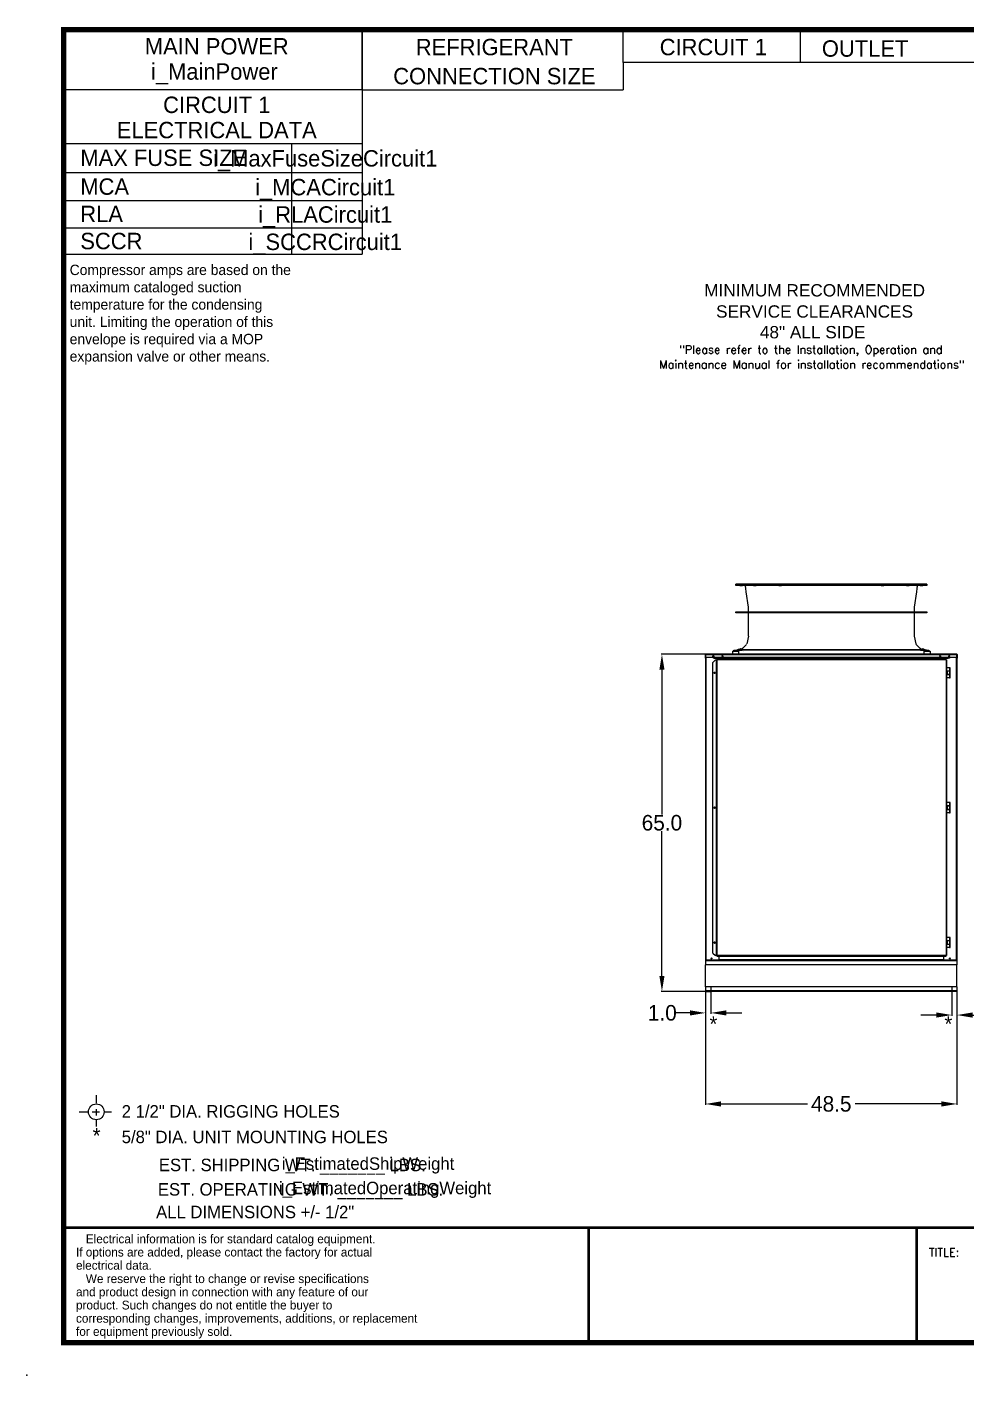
# Model space of a CAD drawing. Header units: inches. Extents: x 2530 to 2947, y -286 to -23.
# Drawn here: x 2530.4 to 2711.5, y -286.4 to -26.5 of the extents above; entities that cross this region are included whole.
import ezdxf
from ezdxf.enums import TextEntityAlignment as Align

# ---------------------------------------------------------------- set-up
doc = ezdxf.new("R2010")
doc.units = ezdxf.units.IN
doc.header["$MEASUREMENT"] = 0
doc.header["$PDSIZE"] = -1
doc.layers.add('C1E', color=7, linetype='Continuous')
doc.layers.add('C1RC', color=7, linetype='Continuous')
doc.styles.add('dimentions', font='arial.ttf')
doc.styles.add('SIMPLEX', font='SIMPLEX')
doc.dimstyles.get("Standard").update_dxf_attribs({"dimtxt": 3, "dimasz": 3, "dimexe": 0.18, "dimexo": 0.0625, "dimgap": 0.09, "dimtad": 0, "dimtih": 1, "dimtoh": 1, "dimdec": 1, "dimzin": 0, "dimdsep": 46, "dimtxsty": 'Standard', "dimcen": 0.09, "dimadec": 0, "dimazin": 0, "dimtfac": 1, "dimtdec": 1, "dimtofl": 0, "dimtmove": 0, "dimatfit": 3, "dimfxl": 1, "dimtolj": 1, "dimtzin": 0, "dimarcsym": 0})

# ---------------------------------------------------------------- blocks, each defined once
blk = doc.blocks.new('*D3')
at = {"color": 0, "lineweight": -2}
for p, q in [((2661.28, -212.49), (2661.28, -234.29)), ((2709.78, -212.49), (2709.78, -234.29)), ((2664.28, -234.11), (2680.94, -234.11)), ((2706.78, -234.11), (2690.12, -234.11))]:
    blk.add_line(p, q, dxfattribs=at)
at = {"color": 0}
for points in [[(2664.28, -233.61), (2664.28, -234.61), (2661.28, -234.11)], [(2706.78, -233.61), (2706.78, -234.61), (2709.78, -234.11)]]:
    blk.add_solid(points, dxfattribs=at)
at = {"layer": 'Defpoints', "color": 0}
for p in [(2661.28, -212.42), (2709.78, -212.42), (2709.78, -234.11)]:
    blk.add_point(p, dxfattribs=at)
at = {"color": 0, "insert": (2685.53, -234.11), "char_height": 3, "attachment_point": 5}
blk.add_mtext('\\A1;48.5', dxfattribs=at)
blk = doc.blocks.new('*D4')
at = {"color": 0, "lineweight": -2}
for p, q in [((2661.22, -147.42), (2652.69, -147.42)), ((2652.87, -150.42), (2652.87, -178.33)), ((2652.87, -209.42), (2652.87, -181.51)), ((2685.47, -212.42), (2652.69, -212.42))]:
    blk.add_line(p, q, dxfattribs=at)
at = {"color": 0}
for points in [[(2652.37, -150.42), (2653.37, -150.42), (2652.87, -147.42)], [(2652.37, -209.42), (2653.37, -209.42), (2652.87, -212.42)]]:
    blk.add_solid(points, dxfattribs=at)
at = {"layer": 'Defpoints', "color": 0}
for p in [(2652.87, -147.42), (2661.28, -147.42), (2685.53, -212.42)]:
    blk.add_point(p, dxfattribs=at)
at = {"color": 0, "insert": (2652.87, -179.92), "char_height": 3, "attachment_point": 5}
blk.add_mtext('\\A1;65.0', dxfattribs=at)
blk = doc.blocks.new('*D6')
at = {"color": 0, "lineweight": -2}
for p, q in [((2661.28, -212.38), (2661.28, -216.74)), ((2662.28, -213.49), (2662.28, -216.74)), ((2658.28, -216.56), (2655.28, -216.56)), ((2665.28, -216.56), (2668.28, -216.56))]:
    blk.add_line(p, q, dxfattribs=at)
at = {"color": 0}
for points in [[(2658.28, -216.06), (2658.28, -217.06), (2661.28, -216.56)], [(2665.28, -216.06), (2665.28, -217.06), (2662.28, -216.56)]]:
    blk.add_solid(points, dxfattribs=at)
at = {"layer": 'Defpoints', "color": 0}
for p in [(2661.28, -212.32), (2662.28, -213.42), (2661.28, -216.56)]:
    blk.add_point(p, dxfattribs=at)
at = {"color": 0, "insert": (2652.94, -216.56), "char_height": 3, "attachment_point": 5}
blk.add_mtext('\\A1;1.0', dxfattribs=at)
blk = doc.blocks.new('*D7')
at = {"color": 0, "lineweight": -2}
for p, q in [((2709.78, -212.55), (2709.78, -217.15)), ((2708.78, -213.49), (2708.78, -217.15)), ((2705.78, -216.97), (2702.78, -216.97)), ((2712.78, -216.97), (2715.78, -216.97))]:
    blk.add_line(p, q, dxfattribs=at)
at = {"color": 0}
for points in [[(2705.78, -216.47), (2705.78, -217.47), (2708.78, -216.97)], [(2712.78, -216.47), (2712.78, -217.47), (2709.78, -216.97)]]:
    blk.add_solid(points, dxfattribs=at)
at = {"layer": 'Defpoints', "color": 0}
for p in [(2709.78, -212.49), (2708.78, -213.42), (2709.78, -216.97)]:
    blk.add_point(p, dxfattribs=at)
at = {"color": 0, "insert": (2718.12, -216.97), "char_height": 3, "attachment_point": 5}
blk.add_mtext('\\A1;1.0', dxfattribs=at)

msp = doc.modelspace()

# ---------------------------------------------------------------- linework, layer by layer
at = {"color": 7, "linetype": 'Continuous', "lineweight": 25}
for p, q in [((2667.14, -134.15), (2667.14, -133.92)), ((2698.56, -133.92), (2667.14, -133.92)), ((2667.79, -134.15), (2667.14, -134.15)), ((2698.56, -134.15), (2667.14, -134.15)), ((2668.84, -134.16), (2668.6, -134.16)), ((2669.06, -134.76), (2669, -134.3)), ((2669.13, -135.39), (2669.04, -134.76)), ((2703.95, -133.92), (2698.56, -133.92)), ((2703.95, -134.15), (2698.56, -134.15)), ((2702.05, -134.76), (2701.96, -135.39)), ((2702.09, -134.3), (2702.03, -134.76)), ((2702.49, -134.16), (2702.25, -134.16)), ((2703.95, -134.15), (2703.3, -134.15)), ((2703.95, -133.92), (2703.95, -134.15)), ((2669.54, -138.34), (2669.13, -135.39)), ((2701.96, -135.39), (2701.55, -138.34)), ((2667.14, -139.25), (2701.51, -139.22)), ((2667.14, -139.46), (2667.14, -139.25)), ((2701.51, -139.48), (2667.14, -139.46)), ((2669.58, -139.22), (2669.58, -138.89)), ((2669.58, -143.94), (2669.58, -139.48)), ((2701.51, -138.89), (2701.51, -139.22)), ((2701.51, -139.22), (2703.95, -139.25)), ((2703.95, -139.46), (2701.51, -139.48)), ((2701.51, -139.48), (2701.51, -143.94)), ((2703.95, -139.25), (2703.95, -139.46)), ((2669.58, -143.94), (2669.25, -145.38)), ((2701.51, -143.94), (2701.84, -145.38)), ((2701.84, -145.38), (2701.88, -145.55)), ((2666.45, -146.83), (2666.45, -147.42)), ((2666.45, -146.83), (2667.63, -146.83)), ((2667.63, -147.42), (2666.45, -147.42)), ((2666.74, -146.6), (2666.82, -146.6)), ((2666.74, -146.78), (2666.74, -146.61)), ((2666.76, -146.78), (2666.76, -146.61)), ((2666.82, -146.6), (2667.47, -146.59)), ((2667.47, -146.61), (2667.47, -146.53)), ((2667.47, -146.53), (2668.21, -146.53)), ((2667.47, -146.61), (2667.48, -146.61)), ((2667.48, -146.61), (2667.54, -146.61)), ((2667.63, -146.83), (2667.63, -147.42)), ((2703.46, -147.42), (2667.63, -147.42)), ((2667.67, -146.53), (2667.67, -146.49)), ((2667.67, -146.49), (2668.07, -146.49)), ((2667.83, -146.4), (2667.83, -146.4)), ((2668.07, -146.49), (2668.14, -146.49)), ((2668.42, -146.34), (2668.14, -146.49)), ((2668.14, -146.49), (2668.14, -146.53)), ((2668.21, -146.53), (2668.34, -146.53)), ((2668.34, -146.53), (2668.34, -146.6)), ((2702.75, -146.56), (2668.34, -146.56)), ((2668.34, -146.59), (2702.75, -146.59)), ((2668.76, -146.01), (2668.42, -146.34)), ((2668.51, -146.83), (2668.51, -146.83)), ((2668.74, -146.01), (2669.21, -145.55)), ((2701.88, -145.55), (2702.35, -146.01)), ((2702.67, -146.34), (2702.33, -146.01)), ((2702.95, -146.49), (2702.67, -146.34)), ((2702.75, -146.6), (2702.75, -146.53)), ((2702.75, -146.53), (2703.49, -146.53)), ((2702.95, -146.53), (2702.95, -146.49)), ((2702.95, -146.49), (2703.35, -146.49)), ((2703.09, -146.41), (2703.09, -146.4)), ((2703.1, -146.4), (2703.1, -146.41)), ((2703.15, -146.41), (2703.15, -146.4)), ((2703.17, -146.4), (2703.17, -146.41)), ((2703.25, -146.41), (2703.25, -146.4)), ((2703.28, -146.41), (2703.27, -146.4)), ((2703.27, -146.4), (2703.27, -146.41)), ((2703.28, -146.41), (2703.28, -146.4)), ((2703.28, -146.4), (2703.28, -146.4)), ((2703.28, -146.4), (2703.28, -146.41)), ((2703.35, -146.49), (2703.42, -146.49)), ((2703.42, -146.49), (2703.42, -146.53)), ((2703.46, -147.42), (2703.46, -146.83)), ((2703.46, -146.83), (2704.64, -146.83)), ((2704.64, -147.42), (2703.46, -147.42)), ((2703.49, -146.53), (2703.62, -146.53)), ((2703.55, -146.61), (2703.61, -146.61)), ((2703.61, -146.61), (2703.61, -146.61)), ((2703.62, -146.53), (2703.62, -146.61)), ((2703.62, -146.59), (2704.27, -146.6)), ((2704.27, -146.6), (2704.35, -146.6)), ((2704.33, -146.78), (2704.33, -146.61)), ((2704.35, -146.6), (2704.35, -146.61)), ((2704.35, -146.61), (2704.35, -146.78)), ((2704.64, -146.83), (2704.64, -147.42))]:
    msp.add_line(p, q, dxfattribs=at)
at = {"color": 7, "linetype": 'Continuous', "lineweight": 15}
for p, q in [((2661.28, -147.5), (2661.2, -147.5)), ((2661.2, -147.5), (2661.2, -148.17)), ((2709.78, -147.42), (2661.28, -147.42)), ((2661.28, -147.5), (2661.28, -147.42)), ((2709.78, -147.5), (2661.28, -147.5)), ((2661.28, -148.04), (2661.28, -147.5)), ((2661.28, -147.5), (2661.28, -148.17)), ((2662.72, -148.04), (2661.28, -148.04)), ((2661.28, -148.04), (2661.28, -206.42)), ((2661.36, -148.04), (2661.36, -206.42)), ((2662.72, -148.04), (2662.72, -148.08)), ((2662.72, -148.04), (2708.34, -148.04)), ((2662.72, -148.04), (2662.72, -148.04)), ((2708.34, -148.04), (2662.72, -148.04)), ((2662.72, -148.08), (2662.72, -148.15)), ((2662.97, -148.09), (2662.72, -148.08)), ((2662.97, -148.09), (2662.97, -148.16)), ((2662.97, -148.09), (2708.09, -148.09)), ((2708.34, -148.08), (2708.09, -148.09)), ((2708.09, -148.09), (2708.09, -148.16)), ((2708.34, -148.08), (2708.34, -148.04)), ((2708.34, -148.04), (2708.34, -148.04)), ((2709.78, -148.04), (2708.34, -148.04)), ((2708.34, -148.08), (2708.34, -148.15)), ((2709.7, -206.42), (2709.7, -148.04)), ((2709.78, -147.5), (2709.78, -147.42)), ((2709.78, -148.04), (2709.78, -147.5)), ((2709.78, -148.17), (2709.78, -147.5)), ((2709.78, -147.5), (2709.86, -147.5)), ((2709.78, -148.04), (2709.78, -206.42)), ((2709.86, -148.17), (2709.86, -147.5)), ((2661.2, -148.17), (2661.28, -148.17)), ((2663.18, -148.48), (2662.68, -148.98)), ((2662.68, -205.02), (2662.68, -148.98)), ((2662.97, -148.16), (2662.72, -148.15)), ((2662.97, -148.16), (2708.09, -148.16)), ((2663.18, -148.48), (2663.42, -148.48)), ((2663.49, -148.48), (2663.42, -148.48)), ((2663.42, -148.48), (2663.42, -205.52)), ((2663.42, -205.52), (2663.42, -148.48)), ((2663.42, -148.48), (2663.42, -148.48)), ((2707.68, -148.41), (2663.49, -148.41)), ((2663.49, -148.41), (2663.49, -148.48)), ((2707.68, -148.48), (2663.49, -148.48)), ((2663.49, -148.48), (2663.49, -205.52)), ((2663.83, -148.16), (2663.83, -148.41)), ((2707.23, -148.41), (2707.23, -148.16)), ((2707.68, -148.48), (2707.68, -148.41)), ((2707.68, -148.48), (2707.68, -205.52)), ((2707.76, -148.48), (2707.68, -148.48)), ((2707.76, -148.48), (2707.76, -205.52)), ((2708.36, -150.03), (2707.76, -150.03)), ((2708.36, -150.66), (2707.76, -150.66)), ((2707.85, -150.69), (2707.85, -151.32)), ((2707.98, -150.69), (2707.85, -150.69)), ((2707.98, -151.32), (2707.98, -150.69)), ((2708.36, -150.69), (2707.98, -150.69)), ((2708.01, -150.69), (2708.01, -150.66)), ((2708.34, -148.15), (2708.09, -148.16)), ((2708.32, -150.66), (2708.32, -150.69)), ((2708.36, -150.03), (2708.36, -150.66)), ((2708.48, -150.03), (2708.36, -150.03)), ((2708.36, -150.66), (2708.48, -150.66)), ((2708.36, -150.69), (2708.36, -151.32)), ((2708.48, -150.69), (2708.36, -150.69)), ((2708.48, -150.66), (2708.48, -150.03)), ((2708.48, -151.32), (2708.48, -150.69)), ((2709.86, -148.17), (2709.78, -148.17)), ((2708.36, -151.34), (2707.76, -151.34)), ((2708.36, -151.97), (2707.76, -151.97)), ((2707.85, -151.32), (2707.98, -151.32)), ((2707.98, -151.32), (2708.36, -151.32)), ((2708.01, -151.34), (2708.01, -151.32)), ((2708.32, -151.32), (2708.32, -151.34)), ((2708.36, -151.32), (2708.48, -151.32)), ((2708.36, -151.34), (2708.36, -151.97)), ((2708.48, -151.34), (2708.36, -151.34)), ((2708.36, -151.97), (2708.48, -151.97)), ((2708.48, -151.97), (2708.48, -151.34)), ((2708.36, -176.03), (2707.76, -176.03)), ((2708.36, -176.66), (2707.76, -176.66)), ((2707.85, -176.69), (2707.85, -177.32)), ((2707.98, -176.69), (2707.85, -176.69)), ((2707.98, -177.32), (2707.98, -176.69)), ((2708.36, -176.69), (2707.98, -176.69)), ((2708.01, -176.69), (2708.01, -176.66)), ((2708.32, -176.66), (2708.32, -176.69)), ((2708.36, -176.03), (2708.36, -176.66)), ((2708.48, -176.03), (2708.36, -176.03)), ((2708.36, -176.66), (2708.48, -176.66)), ((2708.36, -176.69), (2708.36, -177.32)), ((2708.48, -176.69), (2708.36, -176.69)), ((2708.48, -176.66), (2708.48, -176.03)), ((2708.48, -177.32), (2708.48, -176.69)), ((2708.36, -177.34), (2707.76, -177.34)), ((2708.36, -177.97), (2707.76, -177.97)), ((2707.85, -177.32), (2707.98, -177.32)), ((2707.98, -177.32), (2708.36, -177.32)), ((2708.01, -177.34), (2708.01, -177.32)), ((2708.32, -177.32), (2708.32, -177.34)), ((2708.36, -177.32), (2708.48, -177.32)), ((2708.36, -177.34), (2708.36, -177.97)), ((2708.48, -177.34), (2708.36, -177.34)), ((2708.36, -177.97), (2708.48, -177.97)), ((2708.48, -177.97), (2708.48, -177.34)), ((2708.36, -202.03), (2707.76, -202.03)), ((2708.36, -202.66), (2707.76, -202.66)), ((2707.85, -202.69), (2707.85, -203.32)), ((2707.98, -202.69), (2707.85, -202.69)), ((2707.98, -203.32), (2707.98, -202.69)), ((2708.36, -202.69), (2707.98, -202.69)), ((2708.01, -202.69), (2708.01, -202.66)), ((2708.32, -202.66), (2708.32, -202.69)), ((2708.36, -202.03), (2708.36, -202.66)), ((2708.48, -202.03), (2708.36, -202.03)), ((2708.36, -202.66), (2708.48, -202.66)), ((2708.36, -202.69), (2708.36, -203.32)), ((2708.48, -202.69), (2708.36, -202.69)), ((2708.48, -202.66), (2708.48, -202.03)), ((2708.48, -203.32), (2708.48, -202.69)), ((2662.68, -205.02), (2663.18, -205.52)), ((2708.36, -203.34), (2707.76, -203.34)), ((2708.36, -203.97), (2707.76, -203.97)), ((2707.85, -203.32), (2707.98, -203.32)), ((2707.98, -203.32), (2708.36, -203.32)), ((2708.01, -203.34), (2708.01, -203.32)), ((2708.32, -203.32), (2708.32, -203.34)), ((2708.36, -203.32), (2708.48, -203.32)), ((2708.36, -203.34), (2708.36, -203.97)), ((2708.48, -203.34), (2708.36, -203.34)), ((2708.36, -203.97), (2708.48, -203.97)), ((2708.48, -203.97), (2708.48, -203.34)), ((2661.36, -206.42), (2661.28, -206.42)), ((2661.28, -206.42), (2661.28, -206.53)), ((2661.28, -206.53), (2661.28, -207.3)), ((2709.78, -206.53), (2661.28, -206.53)), ((2709.78, -207.3), (2661.28, -207.3)), ((2661.28, -211.55), (2661.28, -207.3)), ((2663.83, -206.42), (2661.36, -206.42)), ((2663.42, -205.52), (2663.18, -205.52)), ((2663.49, -205.52), (2663.42, -205.52)), ((2663.42, -205.52), (2663.42, -205.52)), ((2707.68, -205.52), (2663.49, -205.52)), ((2663.49, -205.52), (2663.49, -205.59)), ((2663.49, -205.59), (2707.68, -205.59)), ((2663.83, -205.59), (2663.83, -206.42)), ((2707.23, -206.35), (2663.83, -206.35)), ((2707.23, -206.42), (2663.83, -206.42)), ((2707.23, -206.42), (2707.23, -205.59)), ((2709.7, -206.42), (2707.23, -206.42)), ((2707.76, -205.52), (2707.68, -205.52)), ((2707.68, -205.59), (2707.68, -205.52)), ((2709.78, -206.42), (2709.7, -206.42)), ((2709.78, -206.42), (2709.78, -206.53)), ((2709.78, -206.53), (2709.78, -207.3)), ((2709.78, -211.55), (2709.78, -207.3)), ((2709.78, -211.55), (2661.28, -211.55)), ((2661.28, -211.55), (2661.28, -212.32)), ((2661.28, -212.32), (2661.28, -212.42)), ((2709.78, -212.32), (2661.28, -212.32)), ((2709.78, -212.42), (2661.28, -212.42)), ((2671.28, -212.42), (2661.28, -212.42)), ((2709.78, -211.55), (2709.78, -212.32)), ((2709.78, -212.32), (2709.78, -212.42))]:
    msp.add_line(p, q, dxfattribs=at)
at = {"color": 7}
for p, q in [((2661.28, -212.42), (2662.28, -212.42)), ((2662.28, -211.42), (2662.28, -213.42)), ((2708.78, -211.42), (2708.78, -213.42))]:
    msp.add_line(p, q, dxfattribs=at)
at = {"color": 7, "lineweight": 25}
for p, q in [((2543.76, -232.39), (2543.76, -233.99)), ((2540.45, -235.63), (2542.07, -235.63)), ((2543, -235.63), (2544.37, -235.63)), ((2543.76, -235.11), (2543.76, -236.32)), ((2545.3, -235.63), (2546.68, -235.63)), ((2543.76, -237.18), (2543.76, -238.44)), ((2638.72, -280.13), (2638.72, -257.98)), ((2702, -280.13), (2702, -257.98))]:
    msp.add_line(p, q, dxfattribs=at)
for points, const_width in [([(2537.47, -280.13), (2942.47, -280.13), (2942.47, -27), (2537.47, -27), (2537.47, -280.13)], 1.01), ([(2639.32, -257.98), (2537.47, -257.98)], 0.506), ([(2942.47, -257.98), (2638.72, -257.98), (2638.72, -280.13)], 0.506), ([(2702, -257.98), (2702, -280.13)], 0.506)]:
    msp.add_lwpolyline(points, dxfattribs=dict(at, const_width=const_width))
at = {"color": 7, "linetype": 'Continuous', "lineweight": 15}
for centre, radius in [((2662.78, -147.8), 0.0995), ((2664.53, -147.8), 0.0995), ((2706.53, -147.8), 0.0995), ((2708.28, -147.8), 0.0995), ((2663.04, -151), 0.156), ((2663.04, -177), 0.156), ((2663.04, -203), 0.156), ((2662.41, -206.05), 0.0995), ((2708.41, -206.05), 0.0995)]:
    msp.add_circle(centre, radius, dxfattribs=at)
at = {"color": 7, "lineweight": 25}
msp.add_circle((2543.76, -235.63), 1.52, dxfattribs=at)
at = {"color": 7, "linetype": 'Continuous', "lineweight": 25}
for centre, radius, start, end in [((2665.64, -138.89), 3.94, 0, 8.0002), ((2705.45, -138.89), 3.94, 171.9998, 180), ((2667.9, -146.7), 0.316, 111.9486, 137.4745), ((2667.9, -146.7), 0.316, 42.5255, 68.0156), ((2704.29, -146.78), 0.0591, 270, 359)]:
    msp.add_arc(centre, radius, start, end, dxfattribs=at)
at = {"color": 7, "linetype": 'Continuous', "lineweight": 15}
for centre, radius, start, end in [((2661.28, -147.5), 0.0757, 90, 180), ((2661.28, -147.5), 0.001, 90, 180), ((2709.78, -147.5), 0.0757, 0, 90), ((2709.78, -147.5), 0.001, 0, 90)]:
    msp.add_arc(centre, radius, start, end, dxfattribs=at)
at = {"color": 7, "linetype": 'Continuous', "lineweight": 25}
for points, knots in [([(2668.6, -134.16), (2668.56, -134.16), (2668.46, -134.16), (2668.33, -134.16), (2668.2, -134.16), (2668.09, -134.16), (2667.99, -134.16), (2667.9, -134.16), (2667.84, -134.16), (2667.8, -134.15), (2667.79, -134.15), (2667.79, -134.15), (2667.79, -134.15)], [0, 0, 0, 0, 0.107042, 0.217187, 0.324229, 0.434374, 0.541414, 0.651557, 0.758592, 0.868733, 0.975764, 1, 1, 1, 1]), ([(2667.91, -134.15), (2667.92, -134.15), (2667.92, -134.15), (2667.97, -134.15), (2668.03, -134.15), (2668.11, -134.16), (2668.2, -134.16), (2668.28, -134.16), (2668.35, -134.16), (2668.4, -134.16), (2668.42, -134.16), (2668.43, -134.16), (2668.42, -134.16), (2668.37, -134.16), (2668.31, -134.16), (2668.23, -134.16), (2668.14, -134.15), (2668.05, -134.15), (2667.98, -134.15), (2667.93, -134.15), (2667.91, -134.15), (2667.91, -134.15), (2667.91, -134.15)], [0, 0, 0, 0, 0.053685, 0.107368, 0.161055, 0.214742, 0.268432, 0.322121, 0.375809, 0.429494, 0.483179, 0.5, 0.553685, 0.607369, 0.661055, 0.714742, 0.768431, 0.822121, 0.875809, 0.929494, 0.983179, 1, 1, 1, 1]), ([(2668.84, -134.16), (2668.86, -134.17), (2668.89, -134.17), (2668.94, -134.2), (2668.98, -134.24), (2668.99, -134.27), (2668.99, -134.3), (2669, -134.3)], [0, 0, 0, 0, 0.237768, 0.475541, 0.713069, 0.950081, 1, 1, 1, 1]), ([(2670.58, -134.15), (2670.57, -134.15), (2670.55, -134.15), (2670.56, -134.15), (2670.6, -134.15), (2670.66, -134.16), (2670.74, -134.16), (2670.83, -134.16), (2670.92, -134.16), (2670.99, -134.16), (2671.03, -134.16), (2671.06, -134.16), (2671.07, -134.16), (2671.06, -134.16), (2671.03, -134.16), (2670.96, -134.16), (2670.89, -134.15), (2670.8, -134.15), (2670.71, -134.15), (2670.64, -134.15), (2670.6, -134.15), (2670.58, -134.15), (2670.58, -134.15)], [0, 0, 0, 0, 0.053684, 0.107369, 0.161054, 0.214742, 0.268431, 0.32212, 0.375808, 0.429494, 0.483178, 0.5, 0.553684, 0.607369, 0.661055, 0.714742, 0.768431, 0.82212, 0.875808, 0.929494, 0.983179, 1, 1, 1, 1]), ([(2675.52, -134.15), (2675.5, -134.15), (2675.47, -134.15), (2675.44, -134.15), (2675.45, -134.15), (2675.48, -134.16), (2675.54, -134.16), (2675.62, -134.16), (2675.7, -134.16), (2675.79, -134.16), (2675.85, -134.16), (2675.9, -134.16), (2675.94, -134.16), (2675.96, -134.16), (2675.96, -134.16), (2675.92, -134.16), (2675.86, -134.15), (2675.79, -134.15), (2675.7, -134.15), (2675.61, -134.15), (2675.56, -134.15), (2675.53, -134.15), (2675.52, -134.15)], [0, 0, 0, 0, 0.053685, 0.107369, 0.161054, 0.214742, 0.268431, 0.32212, 0.375808, 0.429494, 0.483179, 0.5, 0.553684, 0.607369, 0.661054, 0.714742, 0.768431, 0.82212, 0.875808, 0.929494, 0.983179, 1, 1, 1, 1]), ([(2695.49, -134.15), (2695.46, -134.15), (2695.4, -134.15), (2695.32, -134.15), (2695.24, -134.15), (2695.17, -134.16), (2695.14, -134.16), (2695.13, -134.16), (2695.15, -134.16), (2695.19, -134.16), (2695.25, -134.16), (2695.31, -134.16), (2695.37, -134.16), (2695.46, -134.16), (2695.54, -134.16), (2695.6, -134.16), (2695.64, -134.15), (2695.65, -134.15), (2695.63, -134.15), (2695.58, -134.15), (2695.53, -134.15), (2695.49, -134.15), (2695.49, -134.15)], [0, 0, 0, 0, 0.053684, 0.107369, 0.161054, 0.214742, 0.268431, 0.32212, 0.375808, 0.429494, 0.483178, 0.5, 0.553684, 0.607369, 0.661055, 0.714742, 0.768431, 0.82212, 0.875808, 0.929494, 0.983179, 1, 1, 1, 1]), ([(2700.46, -134.15), (2700.43, -134.15), (2700.39, -134.15), (2700.3, -134.15), (2700.22, -134.15), (2700.14, -134.16), (2700.07, -134.16), (2700.03, -134.16), (2700.02, -134.16), (2700.03, -134.16), (2700.06, -134.16), (2700.11, -134.16), (2700.16, -134.16), (2700.25, -134.16), (2700.33, -134.16), (2700.42, -134.16), (2700.48, -134.15), (2700.52, -134.15), (2700.54, -134.15), (2700.52, -134.15), (2700.49, -134.15), (2700.46, -134.15), (2700.46, -134.15)], [0, 0, 0, 0, 0.053685, 0.107369, 0.161054, 0.214742, 0.268431, 0.32212, 0.375808, 0.429494, 0.483179, 0.5, 0.553684, 0.607369, 0.661054, 0.714742, 0.768431, 0.82212, 0.875808, 0.929494, 0.983179, 1, 1, 1, 1]), ([(2702.09, -134.3), (2702.1, -134.28), (2702.11, -134.25), (2702.14, -134.2), (2702.19, -134.17), (2702.22, -134.16), (2702.25, -134.16), (2702.25, -134.16)], [0, 0, 0, 0, 0.236553, 0.473094, 0.709954, 0.947343, 1, 1, 1, 1]), ([(2703.3, -134.15), (2703.3, -134.15), (2703.3, -134.15), (2703.27, -134.16), (2703.22, -134.16), (2703.14, -134.16), (2703.05, -134.16), (2702.94, -134.16), (2702.82, -134.16), (2702.69, -134.16), (2702.57, -134.16), (2702.51, -134.16), (2702.49, -134.16)], [0, 0, 0, 0, 0.085907, 0.192945, 0.303087, 0.410126, 0.520268, 0.62731, 0.737455, 0.844501, 0.954651, 1, 1, 1, 1]), ([(2703.16, -134.15), (2703.14, -134.15), (2703.12, -134.15), (2703.05, -134.15), (2702.96, -134.15), (2702.88, -134.16), (2702.79, -134.16), (2702.73, -134.16), (2702.68, -134.16), (2702.66, -134.16), (2702.67, -134.16), (2702.69, -134.16), (2702.73, -134.16), (2702.8, -134.16), (2702.88, -134.16), (2702.97, -134.16), (2703.05, -134.15), (2703.12, -134.15), (2703.16, -134.15), (2703.18, -134.15), (2703.17, -134.15), (2703.16, -134.15), (2703.16, -134.15)], [0, 0, 0, 0, 0.053684, 0.107369, 0.161054, 0.214742, 0.268431, 0.32212, 0.375808, 0.429494, 0.483179, 0.5, 0.553684, 0.607368, 0.661054, 0.714742, 0.768431, 0.82212, 0.875808, 0.929494, 0.983178, 1, 1, 1, 1]), ([(2666.74, -146.61), (2666.74, -146.6), (2666.74, -146.6), (2666.74, -146.6), (2666.74, -146.6)], [0, 0, 0, 0, 0.999997, 1, 1, 1, 1]), ([(2666.74, -146.61), (2666.74, -146.61), (2666.74, -146.61), (2666.75, -146.61), (2666.75, -146.61), (2666.76, -146.61)], [0, 0, 0, 0, 0.5, 0.5, 1, 1, 1, 1]), ([(2666.74, -146.78), (2666.75, -146.78), (2666.75, -146.79), (2666.75, -146.8), (2666.76, -146.81), (2666.77, -146.82), (2666.78, -146.83), (2666.79, -146.83), (2666.8, -146.83), (2666.8, -146.83)], [0, 0, 0, 0, 0.25, 0.25, 0.5, 0.5, 0.75, 0.75, 1, 1, 1, 1]), ([(2666.82, -146.83), (2666.81, -146.83), (2666.8, -146.83), (2666.78, -146.82), (2666.77, -146.8), (2666.76, -146.78), (2666.76, -146.78)], [0, 0, 0, 0, 0.250003, 0.500004, 0.750006, 1, 1, 1, 1]), ([(2667.54, -146.61), (2667.56, -146.61), (2667.59, -146.61), (2667.64, -146.61), (2667.65, -146.61), (2667.67, -146.61), (2667.68, -146.61), (2667.71, -146.61), (2667.73, -146.61), (2667.76, -146.61), (2667.77, -146.61), (2667.79, -146.61), (2667.8, -146.61), (2667.84, -146.61), (2667.86, -146.6), (2667.9, -146.6), (2667.91, -146.6), (2667.93, -146.6), (2667.94, -146.6), (2667.98, -146.6), (2668, -146.6), (2668.03, -146.6), (2668.05, -146.6), (2668.07, -146.6), (2668.08, -146.6), (2668.11, -146.6), (2668.13, -146.6), (2668.17, -146.6), (2668.19, -146.6), (2668.22, -146.6), (2668.24, -146.6), (2668.26, -146.6), (2668.28, -146.6), (2668.3, -146.6), (2668.31, -146.6), (2668.32, -146.6), (2668.33, -146.6), (2668.34, -146.6), (2668.34, -146.6), (2668.34, -146.6)], [0, 0, 0, 0, 0.125, 0.125, 0.15625, 0.15625, 0.1875, 0.1875, 0.25, 0.25, 0.28125, 0.28125, 0.3125, 0.3125, 0.375, 0.375, 0.40625, 0.40625, 0.4375, 0.4375, 0.5, 0.5, 0.53125, 0.53125, 0.5625, 0.5625, 0.625, 0.625, 0.6875, 0.6875, 0.75, 0.75, 0.8125, 0.8125, 0.875, 0.875, 0.9375, 0.9375, 1, 1, 1, 1]), ([(2667.79, -146.41), (2667.79, -146.41), (2667.79, -146.41), (2667.79, -146.41), (2667.79, -146.41), (2667.79, -146.41), (2667.8, -146.41), (2667.81, -146.4), (2667.81, -146.4)], [0, 0, 0, 0, 0.014816, 0.128804, 0.369196, 0.609467, 0.853324, 1, 1, 1, 1]), ([(2667.83, -146.4), (2667.82, -146.4), (2667.82, -146.4), (2667.82, -146.4), (2667.81, -146.4), (2667.81, -146.4), (2667.81, -146.4)], [0, 0, 0, 0, 0.327625, 0.645743, 0.962962, 1, 1, 1, 1]), ([(2667.83, -146.4), (2667.83, -146.4), (2667.83, -146.41), (2667.83, -146.41), (2667.84, -146.41), (2667.85, -146.41), (2667.86, -146.41), (2667.88, -146.41), (2667.89, -146.4), (2667.89, -146.4)], [0, 0, 0, 0, 0.095307, 0.250124, 0.40119, 0.547904, 0.692937, 0.839576, 1, 1, 1, 1]), ([(2667.92, -146.4), (2667.91, -146.4), (2667.91, -146.4), (2667.9, -146.4), (2667.89, -146.4), (2667.89, -146.4)], [0, 0, 0, 0, 0.5, 0.5, 1, 1, 1, 1]), ([(2667.92, -146.4), (2667.92, -146.4), (2667.93, -146.41), (2667.94, -146.41), (2667.96, -146.41), (2667.97, -146.41), (2667.98, -146.41), (2667.98, -146.41), (2667.98, -146.4), (2667.98, -146.4)], [0, 0, 0, 0, 0.154655, 0.309459, 0.460521, 0.607228, 0.75226, 0.898895, 1, 1, 1, 1]), ([(2668, -146.4), (2668, -146.4), (2667.99, -146.4), (2667.99, -146.4), (2667.98, -146.4), (2667.98, -146.4)], [0, 0, 0, 0, 0.336266, 0.673008, 1, 1, 1, 1]), ([(2667.98, -146.4), (2667.98, -146.4), (2667.98, -146.4), (2667.98, -146.4), (2667.98, -146.4)], [0, 0, 0, 0, 0.722606, 1, 1, 1, 1]), ([(2668, -146.4), (2668, -146.4), (2668.01, -146.41), (2668.02, -146.41), (2668.02, -146.41), (2668.02, -146.41), (2668.02, -146.41)], [0, 0, 0, 0, 0.310012, 0.620284, 0.923072, 1, 1, 1, 1]), ([(2702.76, -146.6), (2702.76, -146.6), (2702.76, -146.6), (2702.81, -146.6), (2702.91, -146.6), (2703.04, -146.6), (2703.19, -146.6), (2703.33, -146.61), (2703.43, -146.61), (2703.51, -146.61), (2703.53, -146.61), (2703.55, -146.61)], [0, 0, 0, 0, 0.08774, 0.218186, 0.348637, 0.479093, 0.609552, 0.740009, 0.870464, 0.911349, 1, 1, 1, 1]), ([(2702.96, -146.49), (2702.97, -146.48), (2702.99, -146.45), (2703.04, -146.42), (2703.06, -146.41), (2703.08, -146.41)], [0, 0, 0, 0, 0.351375, 0.742096, 1, 1, 1, 1]), ([(2703.07, -146.41), (2703.07, -146.41), (2703.07, -146.41), (2703.07, -146.41), (2703.08, -146.41), (2703.09, -146.41), (2703.1, -146.4), (2703.11, -146.4)], [0, 0, 0, 0, 0.0732586, 0.3003068, 0.5247839, 0.751732, 1, 1, 1, 1]), ([(2703.09, -146.4), (2703.09, -146.4), (2703.09, -146.4), (2703.1, -146.4), (2703.1, -146.4), (2703.1, -146.4)], [0, 0, 0, 0, 0.352869, 0.706243, 1, 1, 1, 1]), ([(2703.13, -146.4), (2703.13, -146.4), (2703.12, -146.4), (2703.12, -146.4), (2703.11, -146.4), (2703.11, -146.4), (2703.11, -146.4), (2703.11, -146.4)], [0, 0, 0, 0, 0.246496, 0.493367, 0.733073, 0.972083, 1, 1, 1, 1]), ([(2703.13, -146.4), (2703.13, -146.4), (2703.13, -146.41), (2703.14, -146.41), (2703.15, -146.41), (2703.16, -146.41), (2703.18, -146.41), (2703.19, -146.41), (2703.19, -146.4), (2703.2, -146.4)], [0, 0, 0, 0, 0.145992, 0.292129, 0.434742, 0.573234, 0.710145, 0.848574, 1, 1, 1, 1]), ([(2703.15, -146.4), (2703.14, -146.4), (2703.14, -146.41), (2703.13, -146.41), (2703.13, -146.41)], [0, 0, 0, 0, 0.874189, 1, 1, 1, 1]), ([(2703.15, -146.4), (2703.15, -146.4), (2703.16, -146.4), (2703.17, -146.4), (2703.17, -146.4), (2703.17, -146.4)], [0, 0, 0, 0, 0.5, 0.5, 1, 1, 1, 1]), ([(2703.19, -146.41), (2703.19, -146.41), (2703.18, -146.41), (2703.18, -146.4), (2703.17, -146.4)], [0, 0, 0, 0, 0.095383, 1, 1, 1, 1]), ([(2703.23, -146.4), (2703.22, -146.4), (2703.22, -146.4), (2703.21, -146.4), (2703.2, -146.4), (2703.2, -146.4), (2703.2, -146.4), (2703.2, -146.4)], [0, 0, 0, 0, 0.246483, 0.493347, 0.733061, 0.972099, 1, 1, 1, 1]), ([(2703.23, -146.4), (2703.23, -146.4), (2703.24, -146.41), (2703.25, -146.41), (2703.26, -146.41), (2703.27, -146.41), (2703.28, -146.41), (2703.28, -146.41), (2703.28, -146.41), (2703.28, -146.41)], [0, 0, 0, 0, 0.175487, 0.351146, 0.522558, 0.601245, 0.767206, 0.93307, 1, 1, 1, 1]), ([(2703.25, -146.4), (2703.25, -146.4), (2703.24, -146.41), (2703.24, -146.41), (2703.24, -146.41)], [0, 0, 0, 0, 0.874185, 1, 1, 1, 1]), ([(2703.25, -146.4), (2703.25, -146.4), (2703.25, -146.4), (2703.25, -146.4), (2703.26, -146.4), (2703.26, -146.4), (2703.27, -146.4), (2703.27, -146.4)], [0, 0, 0, 0, 0.2464974, 0.4933322, 0.7330389, 0.972083, 1, 1, 1, 1]), ([(2703.29, -146.4), (2703.28, -146.4), (2703.28, -146.4), (2703.28, -146.4), (2703.28, -146.4)], [0, 0, 0, 0, 0.4996563, 1, 1, 1, 1]), ([(2703.28, -146.4), (2703.28, -146.4), (2703.28, -146.4), (2703.28, -146.4), (2703.28, -146.4), (2703.28, -146.4)], [0, 0, 0, 0, 0.1143518, 0.9074961, 1, 1, 1, 1]), ([(2703.29, -146.4), (2703.29, -146.4), (2703.29, -146.41), (2703.3, -146.41), (2703.3, -146.41)], [0, 0, 0, 0, 0.874699, 1, 1, 1, 1]), ([(2703.3, -146.41), (2703.31, -146.41), (2703.34, -146.43), (2703.39, -146.45), (2703.41, -146.48), (2703.42, -146.49)], [0, 0, 0, 0, 0.327422, 0.724009, 1, 1, 1, 1]), ([(2703.62, -146.6), (2703.63, -146.6), (2703.67, -146.6), (2703.73, -146.6), (2703.79, -146.6), (2703.85, -146.6), (2703.89, -146.6), (2703.9, -146.6), (2703.9, -146.6), (2703.89, -146.6), (2703.86, -146.6), (2703.81, -146.6), (2703.75, -146.6), (2703.68, -146.6), (2703.64, -146.6), (2703.62, -146.6)], [0, 0, 0, 0, 0.056542, 0.140133, 0.223723, 0.307311, 0.390897, 0.474479, 0.500668, 0.584253, 0.667837, 0.751422, 0.835011, 0.918601, 1, 1, 1, 1]), ([(2704.27, -146.83), (2704.28, -146.83), (2704.28, -146.83), (2704.3, -146.83), (2704.3, -146.82), (2704.32, -146.81), (2704.32, -146.8), (2704.33, -146.79), (2704.33, -146.78), (2704.33, -146.78)], [0, 0, 0, 0, 0.25, 0.25, 0.5, 0.5, 0.75, 0.75, 1, 1, 1, 1]), ([(2704.33, -146.61), (2704.34, -146.61), (2704.34, -146.61), (2704.35, -146.61), (2704.35, -146.61), (2704.35, -146.61)], [0, 0, 0, 0, 0.5, 0.5, 1, 1, 1, 1])]:
    msp.add_open_spline(points, degree=3, knots=knots, dxfattribs=at)
for points in [[(2666.76, -146.78), (2666.75, -146.78), (2666.74, -146.78), (2666.74, -146.78)], [(2703.09, -146.4), (2703.08, -146.41), (2703.07, -146.41), (2703.07, -146.41)], [(2704.35, -146.78), (2704.35, -146.78), (2704.34, -146.78), (2704.33, -146.78)]]:
    msp.add_open_spline(points, degree=3, dxfattribs=at)
at = {"color": 7, "lineweight": 25}
msp.add_point((2530.39, -286.37), dxfattribs=at)
at = {"layer": 'C1E', "color": 7, "lineweight": 25}
for p, q in [((2595.02, -27), (2595.02, -70.29)), ((2595.02, -38.59), (2537.47, -38.59)), ((2595.02, -49.03), (2537.78, -49.03)), ((2581.39, -49.03), (2581.39, -70.29)), ((2537.77, -54.55), (2595.02, -54.55)), ((2537.64, -59.96), (2595.02, -59.96)), ((2537.37, -65.22), (2595.02, -65.22)), ((2537.38, -70.29), (2595.02, -70.29))]:
    msp.add_line(p, q, dxfattribs=at)
at = {"layer": 'C1RC', "color": 7, "lineweight": 25}
for p, q in [((2595.02, -38.59), (2595.02, -27)), ((2645.38, -33.34), (2645.38, -27)), ((2679.58, -33.34), (2679.58, -27)), ((2743.9, -33.34), (2645.38, -33.34)), ((2645.38, -33.34), (2645.38, -38.61)), ((2595.11, -38.6), (2645.38, -38.61))]:
    msp.add_line(p, q, dxfattribs=at)

# ---------------------------------------------------------------- texts
at = {"color": 7, "lineweight": 25}
for s, height, style, p in [('MINIMUM RECOMMENDED', 2.376, 'dimentions', (2661.03, -78.45)), ('SERVICE CLEARANCES', 2.376, 'dimentions', (2663.31, -82.53)), ('48" ALL SIDE ', 2.376, 'dimentions', (2671.76, -86.52)), ('TITLE:', 1.582, 'SIMPLEX', (2704.37, -263.51))]:
    msp.add_text(s, height=height, dxfattribs=dict(at, style=style)).set_placement(p)
at = {"color": 7, "lineweight": 25, "style": 'SIMPLEX'}
for s, p in [('"Please refer to the Installation, Operation and', (2681.6, -89.48)), ('Maintenance Manual for installation recommendations"', (2681.79, -92.34))]:
    msp.add_text(s, height=1.5777, dxfattribs=at).set_placement(p, align=Align.CENTER)
at = {"color": 7}
msp.add_text('*', height=2.89, dxfattribs=at).set_placement((2662.05, -220.12))
at = {"color": 7, "text_generation_flag": 2}
msp.add_text('*', height=2.89, dxfattribs=at).set_placement((2708.88, -220.12))
at = {"color": 7, "lineweight": 25}
for s, height, p in [('2 1/2" DIA. RIGGING HOLES', 2.4047, (2548.67, -236.74)), ('5/8" DIA. UNIT MOUNTING HOLES', 2.4047, (2548.67, -241.67)), ('   Electrical information is for standard catalog equipment.', 1.6969, (2539.85, -260.97)), ('If options are added, please contact the factory for actual', 1.6969, (2539.85, -263.52)), ('electrical data.', 1.6969, (2539.85, -266.06)), ('   We reserve the right to change or revise specifications', 1.6969, (2539.85, -268.64)), ('and product design in connection with any feature of our', 1.6969, (2539.85, -271.19)), ('product. Such changes do not entitle the buyer to', 1.6969, (2539.85, -273.73)), ('corresponding changes, improvements, additions, or replacement ', 1.6969, (2539.85, -276.28)), ('for equipment previously sold.', 1.6969, (2539.85, -278.82))]:
    msp.add_text(s, height=height, dxfattribs=at).set_placement(p)
for s, height, p in [('*', 2.96, (2543.82, -241.71)), ('i_EstimatedShipWeight', 2.4074, (2596.18, -246.81)), ('EST. SHIPPING WT. _______ LBS.', 2.4047, (2581.57, -247.07)), ('EST. OPERATING WT. _______ LBS.', 2.4047, (2583.17, -251.78)), ('i_EstimatedOperatingWeight', 2.4047, (2599.48, -251.51)), ('ALL DIMENSIONS +/- 1/2"', 2.4047, (2574.41, -256.14))]:
    msp.add_text(s, height=height, dxfattribs=at).set_placement(p, align=Align.CENTER)
at = {"color": 7, "insert": (2537.89, -72.32), "char_height": 2, "attachment_point": 1}
msp.add_mtext_dynamic_manual_height_columns(' Compressor amps are based on the \\P maximum cataloged suction \\P temperature for the condensing \\P unit. Limiting the operation of this \\P envelope is required via a MOP \\P expansion valve or other means.', width=65.7633, gutter_width=144.43, heights=[29.63], dxfattribs=at)
at = {"layer": 'C1E', "color": 7, "lineweight": 25}
for s, height, p in [('MAIN POWER', 3.164, (2567, -31.8)), ('i_MainPower', 3.1641, (2566.54, -36.67)), ('CIRCUIT 1', 3.164, (2567, -43.08)), ('ELECTRICAL DATA', 3.1641, (2567, -47.95)), ('i_MaxFuseSizeCircuit1', 3.1641, (2587.92, -53.4)), ('i_MCACircuit1', 3.1641, (2587.92, -58.95)), ('i_RLACircuit1', 3.1641, (2587.92, -64.23)), ('i_SCCRCircuit1', 3.1641, (2587.92, -69.5))]:
    msp.add_text(s, height=height, dxfattribs=at).set_placement(p, align=Align.CENTER)
for s, height, p in [('MAX FUSE SIZE', 3.1641, (2540.68, -53.29)), ('MCA', 3.164, (2540.68, -58.85)), ('RLA', 3.164, (2540.68, -64.12)), ('SCCR', 3.164, (2540.68, -69.34))]:
    msp.add_text(s, height=height, dxfattribs=at).set_placement(p)
at = {"layer": 'C1RC', "color": 7, "lineweight": 25}
for s, height, p in [('REFRIGERANT', 3.1641, (2620.55, -31.95)), ('CIRCUIT 1', 3.164, (2662.78, -31.95)), ('CONNECTION SIZE', 3.1641, (2620.55, -37.55))]:
    msp.add_text(s, height=height, dxfattribs=at).set_placement(p, align=Align.CENTER)
msp.add_text('OUTLET', height=3.164, dxfattribs=at).set_placement((2683.72, -33.18), align=Align.BOTTOM_LEFT)

# ---------------------------------------------------------------- dimensions: what is measured, and where the dimension line sits
at = {"color": 7}
dim = msp.add_linear_dim(base=(2652.87, -147.42), p1=(2685.53, -212.42), p2=(2661.28, -147.42), angle=90, dimstyle='Standard', override={"dimrnd": 0}, dxfattribs=at)
dim.commit()
dim.dimension.update_dxf_attribs({"geometry": '*D4', "text_midpoint": (2652.87, -179.92)})
for base, p1, p2, picture, middle in [((2661.28, -216.56), (2662.28, -213.42), (2661.28, -212.32), '*D6', (2652.94, -216.56)), ((2709.78, -234.11), (2661.28, -212.42), (2709.78, -212.42), '*D3', (2685.53, -234.11)), ((2709.78, -216.97), (2708.78, -213.42), (2709.78, -212.49), '*D7', (2718.12, -216.97))]:
    dim = msp.add_linear_dim(base=base, p1=p1, p2=p2, dimstyle='Standard', dxfattribs=at)
    dim.commit()
    dim.dimension.update_dxf_attribs({"geometry": picture, "text_midpoint": middle})

doc.saveas('drawing.dxf')
